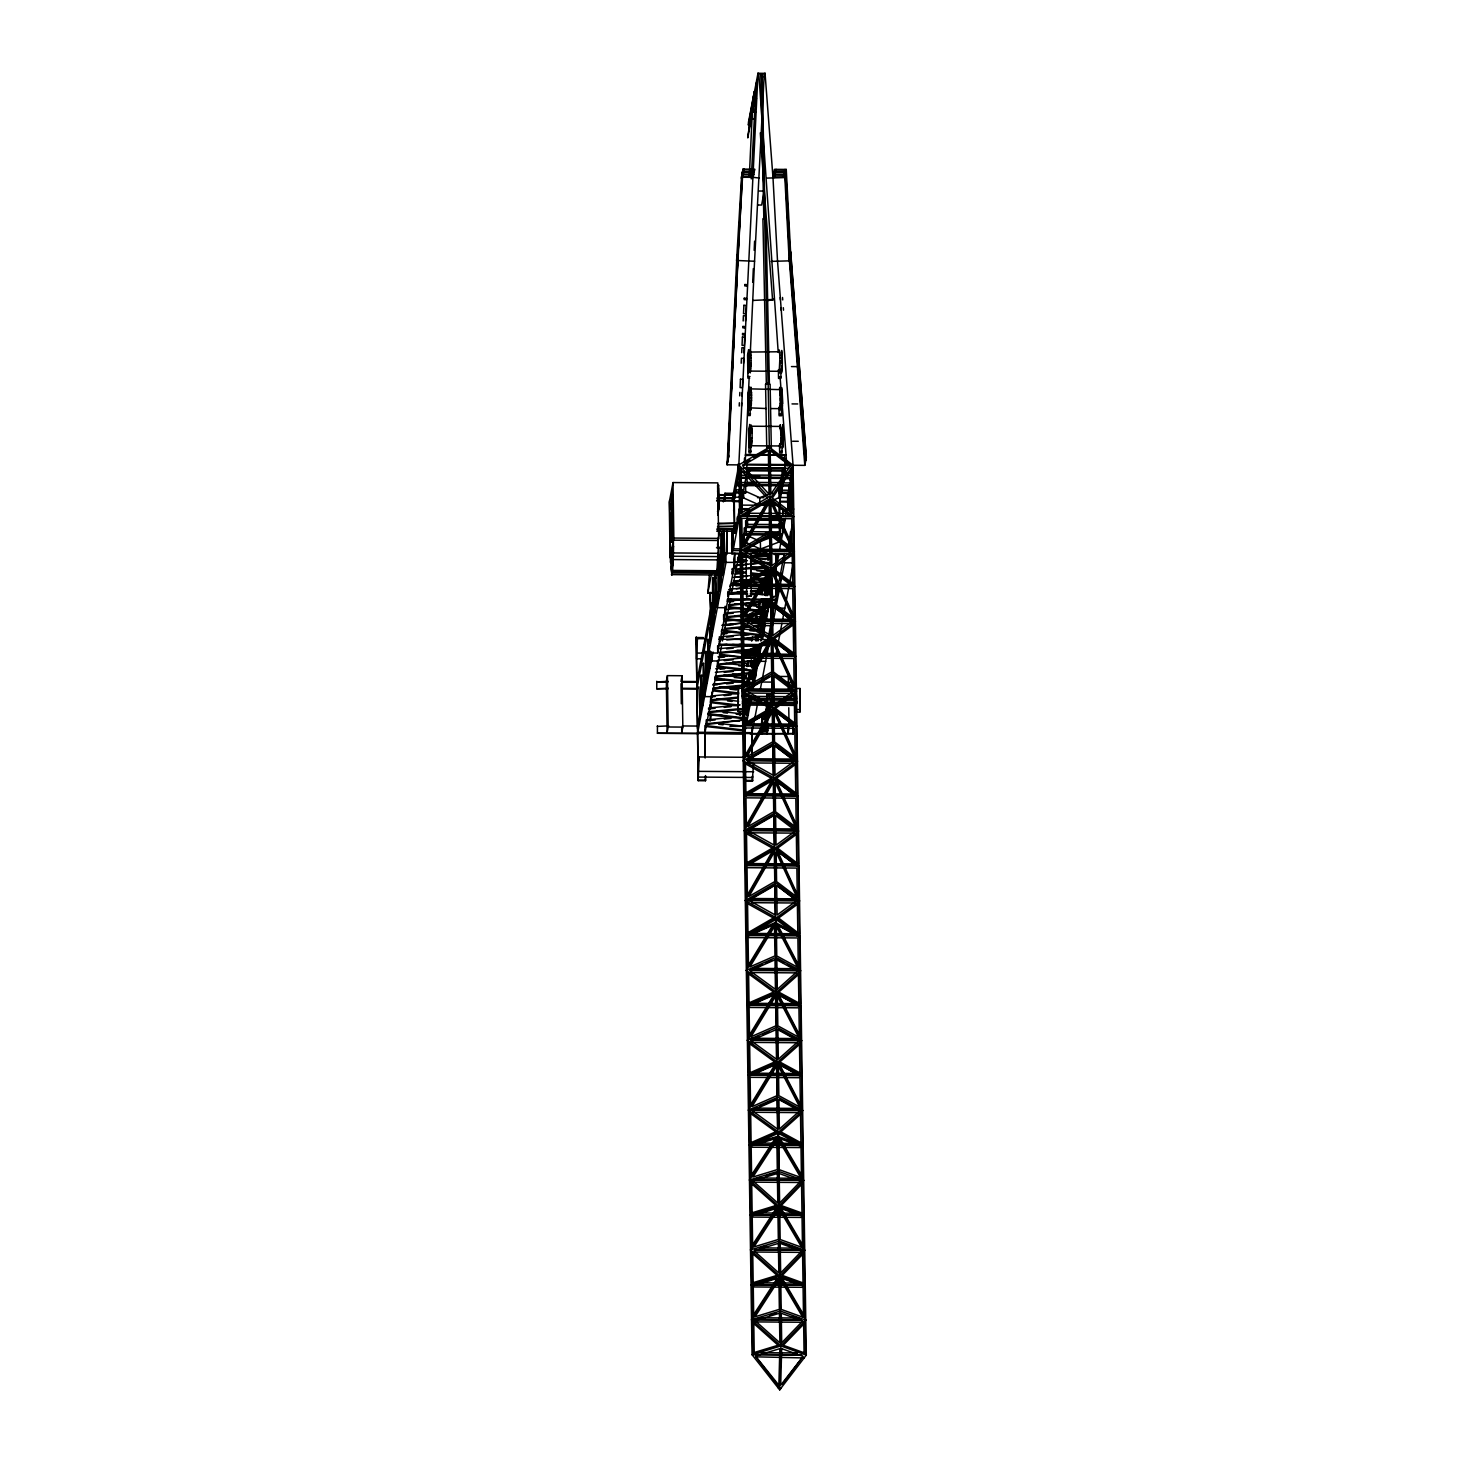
<?xml version="1.0" encoding="UTF-8"?>
<svg xmlns="http://www.w3.org/2000/svg" width="1463" height="1463" viewBox="0 0 1463 1463"><rect width="100%" height="100%" fill="white"/><g stroke="black" fill="none" stroke-linecap="round" stroke-linejoin="round"><path stroke-width="1.5" d="M712.444 627.956L712.682 578.671L712.609 629.236M714.895 612.906L714.95 573.331M718.26 597.434L718.296 568.851M718.296 564.444L718.315 555.647M718.424 598.733L718.479 554.751M721.094 582.64L721.314 533.355L721.259 581.725M723.362 575.105L723.582 530.209M726.91 554.312L726.928 530.136M727.074 553.416L727.111 531.435M731.811 547.765L731.829 541.164M731.975 553.453L732.012 529.259M768.88 709.482L768.971 707.635M768.916 708.769L768.569 706.958M769.556 710.195L769.812 707.653M769.739 708.915L769.684 709.518M672.486 508.155L672.998 520.225L671.828 507.917L671.151 518.268M673.218 525.619L673.236 536.354L672.066 524.047L671.426 532.971M673.108 565.559L673.565 546.284M715.974 573.715L716.614 575.471L718.351 546.613M671.206 533.611L671.352 542.206L672.779 538.987L671.883 533.135L671.426 538.987L672.779 538.987M672.011 533.611L672.157 542.206M672.175 535.842L672.194 528.381M700.576 712.591L700.978 676.345L700.74 713.889M702.825 705.075L703.246 664.421L703.081 665.318M705.276 692.237L705.532 652.48L705.349 653.376M707.562 676.034L707.781 640.684L707.598 641.599M709.646 667.201L709.738 651.748M709.793 642.915L710.049 628.761L709.976 642.001M709.811 668.5L709.921 650.834M732.341 548.278L732.378 541.657M732.506 547.381L732.524 542.956M746.386 714.73L746.423 708.11M746.459 703.703L746.66 698.381M748.654 702.807L748.855 697.485M748.965 679.82L749.019 673.181M751.013 677.607L751.049 673.199M751.086 666.579L751.122 659.941M751.177 678.923L751.214 672.303M751.269 665.665L751.287 661.258M753.189 679.07L753.207 674.662M753.262 668.042L753.299 661.404M753.335 654.784L753.372 650.358M753.354 680.386L753.408 671.554M753.427 667.128L753.463 660.508M753.518 653.888L753.536 649.462M755.402 675.979L755.438 671.554M755.457 667.146L755.511 660.508M755.548 653.888L755.566 649.481M755.621 640.648L755.658 636.222M755.566 677.278L755.603 672.87M755.621 668.445L755.676 659.612M755.713 655.205L755.749 648.566M757.743 655.205L757.779 648.584M757.999 641.05L758.017 636.643M758.072 630.004L758.09 625.597M759.937 652.242L759.955 647.835M760.23 631.467L760.266 624.847M760.303 620.422L760.339 613.802M762.26 631.486L762.314 624.847M762.333 620.44L762.369 613.82M762.424 607.182L762.442 602.774M762.442 630.571L762.461 626.164M762.516 619.544L762.552 612.906M762.57 608.498L762.625 601.86M764.546 619.544L764.582 612.924M764.619 606.285L764.655 601.878M764.692 595.258L764.728 590.833M764.71 618.648L764.765 612.009M764.802 605.389L764.82 600.982M764.875 594.344L764.893 589.936M766.813 605.554L766.831 601.128M766.868 594.508L766.923 587.87M766.941 583.463L766.978 579.037M766.905 615.685L766.941 611.278M766.978 604.64L767.014 600.232M767.033 595.807L767.069 589.187M767.106 584.761L767.142 578.141M769.245 594.911L769.282 588.291M769.136 584.779L769.355 577.245M768.825 696.882L768.788 694.468M769.648 696.9L769.611 694.468M771.294 592.716L771.312 588.291M771.513 585.182L771.55 578.562M776.03 561.463L776.067 554.843M672.194 520.225L671.901 510.88L671.224 515.47M672.431 536.336L672.139 527.009L671.535 530.319M672.998 520.225L672.943 512.58M673.236 536.354L673.035 527.338M747.831 359.112L748.507 372.864L749.074 365.567M748.361 399.472L749.129 387.073L749.714 395.431M749.257 363.482L749.294 360.465M748.91 436.815L748.946 433.798M749.806 400.825L749.842 397.808M751.049 360.483L750.94 366.372M751.561 400.844L751.598 397.808M752.128 438.168L752.073 429.482M779.925 360.684L779.688 369.115M780.456 401.045L780.474 398.027M781.004 438.388L781.041 435.371M782.303 363.72L782.248 355.034M783.418 432.408L783.327 441.277M783.4 438.406L783.437 435.389M796.219 694.322C796.421 690.646 796.183 697.796 796.384 694.139M671.005 515.671L671.133 526.058L671.956 521.23M671.81 515.671L671.919 526.058M739.364 402.746L739.217 406.056M741.668 402.892L741.522 406.202M671.389 534.379L671.316 530.008M671.956 518.268L672.194 509.709M768.752 710.158L768.843 708.878M739.839 392.413L739.693 395.851M742.143 392.559L741.997 395.998M747.867 357.923L748.05 353.717M747.922 356.241L748.526 371.072L748.965 367.707M749.166 366.353L749.147 363.153M748.983 432.591L749.147 428.385M749.733 403.697L749.696 400.478M750.903 363.153L750.281 372.882L749.751 370.084L749.897 371.748M749.056 434.127L749.019 430.927L750.044 430.89M750.263 437.821L749.623 445.74L749.202 443.38M751.452 400.496L750.83 410.225L750.318 407.427L750.464 409.091L748.709 409.091L748.489 401.85M752.019 437.839L751.196 447.385M780.364 403.916L779.761 387.293L779.395 389.268M780.931 441.259L780.895 438.04M782.778 403.934L781.974 387.914M672.23 532.971L672.633 527.649M768.788 709.866L768.624 708.824M673.254 558.884L671.846 575.16L670.621 561.518M717.784 564.627L718.04 559.213M766.777 448.739L765.551 384.367L768.13 382.885L769.355 447.257L738.833 464.887L727.111 464.795L736.73 259.829M727.586 462.29L742.052 174.115L753.774 174.207M727.714 461.65L742.527 171.61L754.25 171.701M728.19 459.163L737.681 254.818M728.537 457.297L738.157 252.331L736.602 260.469L754.561 261.255L750.318 352.583M748.928 129.622L749.531 119.216M749.641 125.836L750.098 116.254M749.806 125.013L750.245 115.431M750.373 122.051L750.812 112.468M750.519 121.228L750.976 111.645M751.086 118.265L751.689 107.86M751.817 114.48L752.421 104.074M749.294 177.114L752.878 100.087L758.017 73.15L764.253 73.845L754.561 261.255M752.531 110.694L753.134 100.289M753.262 106.909L753.701 97.326M753.408 106.086L753.866 96.503M737.645 471.031L737.974 464.192M742.29 697.467L738.833 464.887L758.017 73.15M744.32 462.619L744.521 458.047M752.695 282.304L753.335 268.607M754.177 250.356L754.597 241.212M745.161 463.314L749.184 377.052M748.014 357.027L748.581 349.73L749.111 355.802M749.605 406.22L749.623 402.91M749.129 431.713L749.678 424.416L750.208 430.488M751.287 405.068L751.397 402.928M751.945 440.272L751.397 445.758L780.273 445.977L780.584 444.313M780.273 403.13L779.706 410.426L779.194 407.628M782.01 367.945L782.12 365.805M780.803 443.783L780.821 440.473M782.193 428.622L782.668 447.788L783.235 440.491M782.156 431.951L782.723 424.654L783.308 433.011M741.192 363.245L741.43 358.252L743.734 358.398L743.497 363.391M741.686 352.693L741.924 347.7L744.228 347.847L743.99 352.839M743.167 320.982L743.405 315.715L745.709 315.862L745.472 321.11M751.269 178.888L756.133 83.025M672.029 515.47L672.285 512.233M733.658 510.861L734.152 501.59L742.162 501.644L742.235 497.219M741.704 510.276L742.162 501.644M779.377 532.532L779.468 519.182M779.706 514.866L781.023 477.304L751.086 477.084M761.528 722.978L762.296 716.742L767.508 716.779M736.602 260.469L741.576 176.621L753.299 176.712M738.047 252.971L743.003 169.123L754.725 169.196L753.171 177.352L741.448 177.261L743.003 169.123M750.72 367.725L750.281 371.09L779.157 371.291L779.468 369.627M749.531 405.05L749.074 410.207L748.709 409.091M780.163 405.269L779.706 408.634L770.818 408.561M779.797 428.604L780.328 424.636L780.913 435.499M782.559 405.288L781.955 408.506M780.712 442.612L780.254 447.769L779.742 444.971M783.126 442.631L782.668 445.996L782.138 441.716M717.455 569.016L716.23 572.819M748.251 353.186L748.581 351.522L748.873 352.492M749.952 351.705L750.336 349.748L750.921 358.106M750.519 389.048L750.885 387.073L751.415 393.163M749.385 406.751L749.074 408.415L748.544 404.135M749.367 427.873L749.678 426.208L750.117 428.568M778.846 351.925L779.212 349.95L779.651 354.119M781.242 351.943C782.906 342.36 782.266 383.306 781.041 370.322M781.882 369.645L781.553 371.309L781.132 368.95M779.998 428.092L780.328 426.428L751.433 426.227L751.872 428.586M782.412 428.11L782.723 426.446L783.254 430.725M766.886 705.495L764.619 718.936L766.886 706.318M765.442 718.955L767.709 706.318M765.533 724.66L768.55 707.818M764.783 729.69L768.569 708.641M765.606 729.69L769.008 710.762M761.674 733.237L766.905 733.274L767.124 734.28L767.709 729.708L762.497 729.671L761.912 734.225L762.918 730.403M673.017 482.552L669.249 502.303L670.072 557.805L673.84 538.055L673.017 482.552L717.803 482.881L718.626 538.384L717.473 544.455M671.974 490.324L671.992 502.705L672.943 501.9L671.974 490.324L670.84 509.453L671.736 504.845M670.84 499.102L672.12 496.67M671.627 509.471L671.864 493.763M671.462 497.292L672.12 493.817M670.84 509.453L671.791 508.667M671.992 502.705L672.943 501.9M671.133 526.058L671.151 521.23M672.194 537.323L672.23 538.987L672.687 533.135M671.352 542.206L671.883 533.135M741.375 178.614L742.93 170.458M742.82 176.639L744.265 169.123M670.566 557.385L673.327 542.919M764.289 77.155L765.039 73.205L758.822 73.808L778.206 352.272M751.616 177.334L753.171 169.196M736.675 259.244L738.23 251.106M668.097 681.356L656.649 681.904L667.969 681.996M668.079 688.835L656.759 688.762L668.207 688.195M657.308 726.416L668.756 725.867M667.421 675.632L666.342 681.337L667.11 732.689L668.189 726.983L667.421 675.632L682.069 675.741L682.837 727.093L681.74 732.798L681.685 728.336M698.18 733.566L657.417 733.274L793.403 733.621L793.293 726.764M742.436 708.385L752.055 1354.72L779.688 1389.85L806.296 1355.104L793.074 465.289L777.511 260.761L772.976 177.498L774.53 169.342L786.253 169.434L790.66 253.355L806.223 457.864M774.53 177.498L776.085 169.361M680.972 681.447L682.069 675.741M717.803 489.428L718.589 485.241L717.601 485.241L717.949 508.703L718.936 508.722L718.589 485.241M717.986 487.874L717.656 491.842M717.51 511.593L718.772 507.606L718.479 487.874M717.62 513.604L718.772 507.606M727.184 463.35L728.739 455.212M727.111 464.795L728.665 456.657M717.748 515.013L718.936 508.722M783.565 176.932L785.009 169.415M703.337 637.575L696.114 637.521L697.467 728.428M786.253 169.434L784.698 177.572L766.758 178.102M784.771 178.925L786.326 170.787M696.351 644.36L697.43 638.654L706.483 638.728M709.354 575.233L707.836 593.082L713.194 593.118M723.344 501.882L724.99 493.25L733.987 493.305M707.836 593.082L711.548 573.661M717.73 541.292L719.778 530.502M717.473 546.632L718.114 543.23M697.43 638.654L696.553 658.771L701.088 658.807M713.359 592.222L709.921 593.1L711.347 635.052M716.212 577.282L712.774 578.159L716.047 578.178M718.571 547.784L722.009 546.906M696.9 681.557L711.896 602.902M732.286 499.194L738.833 464.887L770.123 498.609L793.842 516.64L739.583 516.238L733.036 550.545L742.088 550.618M711.585 611.991L697.12 687.756L698.967 686.879L700.082 718.918M741.759 546.924L747.593 516.293L747.483 508.722L739.473 508.667L734.755 533.373L734.225 497.164L738.943 472.458L744.941 472.512M735.633 491.129L735.45 492.976L745.6 493.049L745.819 491.952L735.651 491.879L735.615 489.849L743.625 489.904M777.292 485.698L736.84 485.643L737.041 483.796M748.727 478.163L738.23 478.328L738.431 476.481M734.152 501.772L734.353 496.451M717.053 498.444L734.901 497.859L717.181 497.731M717.62 495.427L735.468 494.841L717.839 494.659M701.07 675.833L705.184 674.973M703.356 663.909L703.52 662.995L704.709 691.926M709.72 651.236L703.922 652.096L703.831 645.256M707.873 640.172L708.037 639.276L709.244 668.189M741.576 553.252L725.886 553.142L708.604 643.757L708.732 652.973L717.73 653.047L735.011 562.414L734.865 553.197L733.64 559.671M708.732 652.973L726.014 562.359L725.886 553.142M717.126 528.746L734.847 528.875L734.389 531.27L716.669 531.142M717.601 526.241L735.322 526.369L717.473 526.954M697.686 725.429L711.292 654.107L711.384 660.947L718.626 661.002M735.926 525.089L736.127 524.01L736.163 526.04M741.101 503.144L746.935 472.531L746.825 464.941M697.668 732.908L713.084 652.041M786.545 477.578L790.55 477.615L790.331 478.712L782.321 478.657L782.431 469.97L748.489 469.733L748.288 470.83L783.016 471.068M757.797 504.333L743.46 497.877L743.497 491.55M789.16 259.628L790.715 251.471M771.275 261.383L789.215 260.853L790.77 252.715L806.351 457.224L804.796 465.362L742.82 464.923M748.398 478.401L748.599 477.304L738.449 477.231L738.413 475.201M747.337 485.478L747.538 484.399L779.633 484.619L779.541 493.287L787.551 493.36L787.752 492.263L779.742 492.208M750.135 470.83L750.336 469.751M732.213 569.473L732.378 568.558L732.451 573.587M733.841 560.896L734.024 560L733.914 565.925M719.631 640.849L718.973 644.25L768.422 644.598L768.386 641.251M721.369 631.742L721.734 629.822M727.148 601.366L727.623 598.934L777.072 599.3L776.999 594.271L776.908 600.196L727.44 599.83M730 586.425L730.366 584.505M734.097 565.029L732.286 574.484L732.231 571.137M698.107 762.68L699.186 756.956L744.411 757.285M735.633 717.035L706.3 719.942L705.806 726.489L744.777 731.079L744.96 730.183L705.989 725.593M737.919 693.389L710.853 696.059L710.36 702.624L738.504 705.934M746.99 657.509L717.656 660.398L717.163 666.963L756.133 671.554L756.316 670.657L717.345 666.067M756.042 610.053L726.709 612.96L726.398 618.611L741.54 620.403M747.044 587.523L731.262 589.077L731.153 593.722L746.935 592.168M760.595 562.908L735.779 565.358L735.304 571.923L746.13 573.185M705.02 732.323L721.606 645.402M722.448 640.94L730.531 598.605M731.372 594.143L739.034 554.02M699.186 756.956L698.326 777.072L752.567 777.475L753.536 763.521M705.532 775.573L705.477 780.748L698.235 780.693L696.242 636.88M744.155 535.33L744.118 541.657L760.504 549.027L781.114 541.273L781.041 535.604M745.417 534.781L745.636 533.684M746.825 527.448L747.026 526.369M748.215 520.133L748.416 519.036M751.379 595.898L746.587 596.648L751.379 595.898L750.738 553.325L770.836 554.258M759.516 554.166L759.974 551.789M780.821 478.401L781.023 477.304M782.431 469.97L782.321 478.657M778.883 490.562L780.364 489.922M780.2 483.686L780.401 482.589L747.52 482.351L747.3 483.448L751.689 483.467M781.589 476.353L781.809 475.274M782.943 476.371L784.68 467.282M738.212 711.658L738.376 688.049L738.212 711.658L742.18 711.676L742.655 709.189L742.344 688.085L733.091 688.031M747.008 665.665L747.867 661.203M751.689 641.141L752.549 636.679M755.95 618.849L756.792 614.387M758.492 605.481L759.352 601.019M760.614 594.344L761.473 589.882M764.875 572.051L765.716 567.589M767.417 558.665L768.276 554.221M772.61 500.511L779.121 497.493L788.484 497.566M745.252 676.564L745.417 675.668L732.433 674.132M747.154 666.561L747.703 663.727L732.542 661.934M756.243 618.959L756.773 616.124L750.281 615.374M758.858 605.243L759.023 604.347L750.373 603.323M760.943 594.325L761.309 592.405L750.482 591.125M765.295 571.503L765.826 568.686L750.684 566.894M767.563 559.561L768.112 556.745L755.109 555.209M742.454 695.346L742.271 696.315L796.512 696.699M745.837 679.198L746.697 674.736M748.398 665.811L749.239 661.367M759.443 607.876L760.723 601.183M762.004 594.49L762.845 590.046M766.246 572.216L767.106 567.754M768.807 558.829L769.648 554.386M779.34 503.418L784.003 478.968M778.279 532.971L778.499 531.892M779.688 525.656L779.889 524.559M778.316 535.019L778.517 533.922M779.706 527.704L779.925 526.607M780.017 525.418L780.218 524.321L780.126 532.989L765.442 532.879M781.114 520.371L781.315 519.274M775.939 578.927L775.719 553.508L776.359 596.081L771.476 596.831L776.213 596.867L777.749 588.089M789.289 509.471L789.142 484.93L781.132 484.875M781.681 520.791L781.516 525.674L771.129 525.601M787.569 495.097L787.771 494M788.959 487.764L789.179 486.685M790.367 480.449L790.569 479.352M792.251 469.623L793.074 465.289L769.355 447.257L776.506 992.353L801.633 1040.687L777.53 1062.229L748.416 1110.161L778.572 1132.106L803.187 1145.492L748.928 1145.09L778.572 1132.106L802.675 1110.563L777.53 1062.229L747.374 1040.284L776.506 992.353L800.59 970.81L775.463 922.476L745.819 935.479L800.078 935.881L776.341 917.85L745.307 900.55L775.299 847.973L798.505 831.057L774.274 778.097L743.222 760.797L773.232 708.238L796.439 691.322L772.19 638.362L741.138 621.044L771.147 568.485L794.354 551.569L770.123 498.609L793.074 465.289L786.856 465.892L781.9 400.807M745.124 723.545L745.984 719.083M746.825 714.621L748.105 707.946M748.946 703.484L749.806 699.021M751.507 690.115L754.908 672.285M755.749 667.823L757.029 661.13M758.309 654.455L759.59 647.762M760.851 641.068L761.711 636.624M762.552 632.162L764.253 623.238M766.393 612.101L765.131 620.367M767.654 605.408L768.514 600.946M769.794 594.271L770.635 589.808M774.457 569.747L775.317 565.285M776.158 560.841L777.438 554.148M723.673 675.284L753.975 678.85L747.319 678.997M755.804 669.231L755.987 668.335L755.859 672.962L715.261 676.985M776.487 560.841L776.67 559.927L776.725 563.676M792.397 476.975L793.184 472.86L785.192 472.805L785.064 465.216M792.507 480.467L792.727 479.37M716.87 710.945L747.172 714.511L747.063 719.156L708.092 714.566L708.622 711.731L740.205 708.622M753.975 678.85L753.866 683.495L714.895 678.905L715.425 676.071L756.042 672.066M717.547 665.043L758.309 660.124L717.711 664.147M762.662 639.002L765.368 623.201L758.858 622.433M767.581 607.529L767.472 612.174L728.501 607.584L729.031 604.749L769.648 600.744L728.867 605.645M769.922 599.336L761.089 599.208M779.614 549.174L785.448 518.634M744.795 732.616L745.655 728.153M746.496 723.71L751.177 699.186M752.878 690.262L761.802 643.464M766.484 618.94L770.306 598.879M774.567 576.605L778.81 554.312M767.856 639.861L775.683 598.879L775.829 608.096L784.808 608.151M778.572 583.774L784.333 553.563L784.461 562.78L773.762 618.867M768.185 640.483L768.349 639.587L718.9 639.221M769.648 632.784L769.831 631.888L769.703 636.131M775.646 601.366L775.555 607.291L775.719 606.395M775.719 601L775.884 600.104L775.957 605.133M784.296 556.05L784.186 561.993L784.369 561.079M780.913 579.147L781.023 573.222L780.639 580.555L780.602 577.208M758.419 699.241L751.909 733.31L752.092 753.829M760.12 690.317L772.939 623.183M787.295 550.948L792.178 525.327M804.687 463.917L806.241 455.779M771.44 703.703L771.531 694.395L767.033 694.376L766.996 707.745L769.373 707.086M781.937 623.256L776.176 653.467L767.179 653.394L767.033 644.177M782.76 618.94L788.923 586.572M789.746 582.256L793.458 562.834L793.348 555.465M745.252 781.041L752.494 781.096L752.549 775.902M766.996 707.745L767.215 706.611M773.287 678.302L772.665 688.817M773.324 733.475L774.421 727.751M792.507 682.892L788.1 682.215M789.051 727.861L787.972 733.566L787.862 726.873M796.219 698.235L796.695 695.73M796.311 703.886L796.732 697.741M796.786 701.399L796.604 702.35L764.948 702.13M796.805 702.917L796.622 703.886L742.363 703.484M796.201 696.406L796.585 688.47L800.023 688.488L799.859 712.097L796.439 712.079M750.245 733.932L793.403 733.621M799.859 712.097L800.023 688.488M739.583 516.238L770.123 498.609L740.113 551.185L771.147 568.485L795.397 621.446L772.19 638.362L742.18 690.92L773.232 708.238L797.481 761.199L774.274 778.097L744.265 830.673L775.299 847.973L799.548 900.934L776.341 917.85L776.158 969.713M800.078 935.881L775.463 922.476L778.389 1181.775M762.296 716.742L762.186 719.65L767.545 718.973L767.691 728.885L767.526 730.586L762.314 730.549L767.526 730.586M762.314 730.549L762.333 718.936M765.588 728.867L765.405 729.744M767.545 718.973L762.314 718.114M750.172 352.053L779.212 351.76L779.523 352.711M766.393 408.543L750.994 407.903M751.251 425.038L752.019 432.774M779.596 389.615L750.885 388.884M782.01 389.633L781.919 410.28M768.276 571.686L741.924 617.861L741.467 587.175L768.953 571.1M771.385 781.315L745.033 827.473L744.576 796.786L772.062 780.712M772.427 851.192L746.075 897.349L745.618 866.663L773.104 850.588M801.102 1005.739L776.506 992.353L746.331 970.408L775.463 922.476M806.296 1355.104L780.895 1345.942L751.525 1319.772L779.852 1276.065L804.741 1250.298L778.81 1206.207L749.458 1180.038L777.767 1136.33L803.187 1145.492M801.779 1355.085L752.055 1354.72L780.895 1345.942L805.784 1320.175L779.852 1276.065L750.501 1249.914L778.81 1206.207L803.699 1180.422L777.767 1136.33L748.928 1145.09M782.358 1384.163L802.492 1357.17M760.888 74.851L762.132 74.851L765.094 218.554L763.832 218.536L760.888 74.851L762.132 74.851M764.619 217.731L762.9 218.719L766.338 384.22L768.057 383.233L764.619 217.731L765.954 218.737L769.392 384.239L768.057 383.233M763.832 218.536L765.094 218.554M744.173 463.131L749.916 459.821M753.756 457.608L767.142 449.873M740.113 551.185L770.635 533.556L794.354 551.569M768.441 536.153L743.551 550.527L791.172 550.874M771.385 604.932L744.576 620.403L792.215 620.751L773.122 606.249M741.668 655.991L772.19 638.362L795.909 656.375L743.917 656.009M768.075 642.074L745.106 655.333L792.745 655.68L773.634 641.178M742.18 690.92L772.72 673.291L796.439 691.322L744.448 690.938M747.538 689.164L768.587 677.003M742.71 725.867L773.232 708.238L796.951 726.251M769.117 711.951L746.148 725.209L793.769 725.557L776.414 712.371M743.222 760.797L773.744 743.167L797.481 761.199M771.55 745.783L746.66 760.157L794.299 760.504L775.207 745.984M772.592 815.641L747.703 830.015L795.342 830.362M745.307 900.55L775.829 882.921L799.548 900.934M775.536 884.42L748.745 899.891L796.366 900.239L777.274 885.737M745.819 935.479L776.341 917.85M749.257 934.839L776.067 919.349L796.896 935.186L749.221 935.003L773.25 924.47M746.331 970.408L775.975 957.424L800.59 970.81M761.748 964.684L749.751 969.951L797.372 970.28L787.551 964.94M765.752 962.928L771.769 960.295M776.506 992.353L746.861 1005.355L798.853 1005.721M774.293 994.346L750.263 1004.88L797.902 1005.227L780.218 995.608M747.374 1040.284L777.018 1027.3L801.633 1040.687M752.787 1038.931L758.785 1036.298M762.79 1034.542L768.807 1031.909M753.299 1073.879L775.317 1064.223M755.822 1107.93L751.817 1109.686L799.456 1110.033M759.827 1106.174L775.847 1099.152M745.399 491.221L759.736 497.676L772.501 492.921M766.228 502.87L759.846 505.247L776.835 505.375M746.039 535.001L760.376 541.456L779.541 534.324L779.651 541.913M749.458 1180.038L778.298 1171.26L803.699 1180.422L751.708 1180.056M754.945 1179.087L761.272 1177.148M765.478 1175.868L776.03 1172.668M776.56 1207.597L753.354 1214.656L798.707 1214.985M750.501 1249.914L779.322 1241.136L804.741 1250.298M760.193 1247.665L766.521 1245.745M751.013 1284.843L779.852 1276.065L805.272 1285.245L753.28 1284.861M775.481 1278.113L754.378 1284.532L802.017 1284.88L783.766 1278.296M761.235 1317.541L754.908 1319.461L800.279 1319.791M769.666 1314.981L776.012 1313.043M738.12 557.147L747.136 556.269M751.653 555.812L769.703 554.038M746.971 557.165L737.937 558.061L737.571 559.982L746.24 561.006M753.738 556.489L769.52 554.934M774.037 554.495L778.554 554.038M736.163 561.792L747.428 560.676M738.248 562.469L745.014 561.792M736.218 565.523L747.483 564.407M752 563.968L758.767 563.292M735.834 569.089L765.167 566.199M735.67 569.985L767.252 566.876M736.145 573.496L740.644 573.057M733.512 577.3L756.06 575.069M760.577 574.612L765.094 574.173M736.2 577.227L747.465 576.129M751.982 575.672L756.499 575.233M733.566 581.03L747.099 579.695M751.616 579.238L769.666 577.464M769.483 578.36L733.384 581.927L733.018 583.847L741.686 584.871M731.628 585.511L740.662 584.615M735.962 585.968L740.479 585.529M736.2 588.803L740.717 588.364M731.317 592.808L747.099 591.253M751.616 590.814L771.915 588.803M751.452 591.71L771.751 589.717M728.976 601.019L749.294 599.007M729.415 601.183L733.914 600.744M728.812 601.915L733.329 601.476M727.074 609.376L740.607 608.041M728.793 613.637L733.31 613.18M742.326 612.302L746.843 611.845M726.764 616.691L767.362 612.686L753.664 614.917M726.581 617.587L749.147 615.356M724.825 621.172L740.625 619.617M724.459 624.738L742.509 622.964M724.88 624.902L742.93 623.128M726.544 625.414L733.31 624.756M749.33 626.036L724.514 628.487L723.966 631.303L762.936 635.893L763.119 634.997L724.148 630.407M753.847 625.579L765.112 624.463L753.664 626.475M724.35 629.383L749.147 626.932M722.557 633.113L736.09 631.778M722.375 634.009L726.892 633.57M749.257 634.009L722.173 636.679L722.228 640.41M726.526 637.136L733.292 636.46M742.308 635.582L749.074 634.905M726.745 639.971L762.845 636.405L740.113 639.532M720.271 645.037L727.038 644.378M719.906 648.621L746.971 645.933M726.508 648.841L733.274 648.182M719.796 653.248L749.111 650.358M753.628 649.901L760.559 648.347L719.961 652.352L719.412 655.168L758.566 658.862L747.739 657.582M718.022 656.832L727.056 655.936M720.107 657.509L724.624 657.07M724.258 660.636L733.274 659.74M715.754 668.774L724.77 667.878M720.089 669.231L724.606 668.774M715.37 672.34L746.953 669.213M724.222 672.358L733.256 671.462M715.736 680.478L724.752 679.6M713.103 684.282L742.436 681.374M713.523 684.446L731.573 682.654M712.92 685.178L717.437 684.739M726.471 683.843L733.237 683.166M751.507 684.227L713.158 688.012L712.609 690.829L738.596 693.901M712.993 688.908L749.074 685.342M710.671 696.973L715.188 696.516M724.222 695.638L730.988 694.962M710.908 699.808L737.974 697.12M744.74 696.461L749.257 696.022M710.744 700.704L737.809 698.034M708.567 708.001L740.15 704.892M708.403 708.897L715.169 708.238M724.185 707.342L730.97 706.684M744.722 708.165L749.239 707.726L744.557 709.08M708.458 712.646L740.04 709.518M708.385 720.619L715.151 719.942M724.167 719.065L730.933 718.388M706.355 723.673L746.953 719.668L706.19 724.569M737.407 562.03L743.954 561.518M735.121 573.971L741.686 573.459M732.195 583.883L738.76 583.371M752.732 300.445L774.183 299.421L767.581 300.628M753.207 98.679L756.517 98.698L753.098 99.246M742.893 169.763L754.597 169.836M774.402 169.982L786.125 170.074M774.055 171.848L785.777 171.939L790.166 255.842L805.747 460.37M742.418 172.268L754.122 172.341M773.927 172.488L785.649 172.579M773.58 174.353L785.284 174.426L789.691 258.348L805.272 462.857M741.924 174.755L753.646 174.847M773.452 174.993L785.174 175.085M773.104 176.858L784.808 176.932L789.215 260.853M758.767 191.013L764.289 191.068L772.574 299.824M757.944 205.021L761.62 205.039L764.289 191.068L760.303 132.895M791.465 366.573L797.17 366.628M748.215 376.521L749.989 376.54M778.865 376.741L781.26 376.759M749.659 378.204L747.904 378.186L747.556 354.595M765.551 384.367L767.874 384.22M748.434 390.274L750.19 390.274M792.013 403.916L797.719 403.953M748.782 413.864L750.537 413.883M779.413 414.084L781.809 414.102M750.428 429.281L748.672 429.262L749.019 452.853L750.775 452.872L750.684 446.434M792.58 441.259L798.268 441.296M749.093 441.479L749.257 446.416L750.281 446.434M749.33 451.207L751.086 451.207M779.962 451.427L782.376 451.445M744.521 464.246L789.892 464.576L770.8 450.074M746.313 467.685L784.552 467.959L784.662 475.53M743.35 467.995L788.648 468.325M782.998 469.038L784.333 469.038L784.424 474.725M748.91 475.036L783.144 475.274L783.217 479.059M740.424 475.219L746.423 475.256M786.655 475.548L792.672 475.585M748.709 476.115L759.663 476.207M753.006 478.182L781.626 478.401M745.033 482.571L737.023 482.516L737.041 484.564L747.209 484.637L747.008 485.716L747.099 477.048M783.272 482.863L791.264 482.918M780.931 485.972L788.941 486.027M789.874 490.233L781.864 490.178L781.791 484.491M734.225 497.164L743.588 497.237M757.468 497.658L763.979 497.694M716.705 500.236L734.426 500.364M716.577 500.949L742.29 501.004M780.529 501.279L788.539 501.352M780.401 501.919L788.411 501.992M740.735 505.119L757.724 505.229M785.722 508.996L793.732 509.051M740.955 509.38L749.093 509.435M785.009 509.691L791.026 509.727L790.55 477.615M746.276 513.22L789.325 513.531M743.021 515.598L790.66 515.945L771.568 501.443M770.599 517.171L781.279 517.244M747.081 519.036L785.32 519.31M746.861 520.115L785.101 520.407M718.187 523.224L738.998 523.187M718.04 523.919L735.889 523.352L735.816 527.832M747.794 524.339L781.736 524.577M745.472 527.448L783.711 527.722M716.998 529.46L734.719 529.569M746.404 531.654L780.328 531.91M744.064 534.763L765.149 534.928M773.927 534.983L782.303 535.056M673.84 538.055L718.626 538.384M744.228 541.017L742.875 540.999L742.802 535.312M716.486 547.765L721.826 547.802M741.375 548.881L733.365 548.826L733.091 529.569M744.557 549.119L792.123 549.466M744.63 551.204L792.105 551.551M744.612 553.307L789.91 553.636M673.547 552.959L718.333 553.288M733.603 553.983L745.947 554.075M775.573 554.294L784.424 554.349M673.474 556.269L718.242 556.598M673.382 559.579L718.168 559.89M726.014 562.359L735.011 562.414M784.461 562.78L793.458 562.834M672.742 570.424L717.528 570.753M672.578 571.686L717.345 572.015M672.395 572.966L717.181 573.277M671.389 574.63L716.175 574.959M764.546 581.122L768.166 581.14M745.069 584.048L790.367 584.377M744.064 585.474L791.702 585.822M728.611 589.662L732.231 589.68M775.628 589.991L779.249 590.028M727.55 593.905L747.776 594.051M752.275 594.088L772.501 594.234M726.361 607.73L717.382 607.657L717.236 598.44M712.408 616.453L710.725 616.435L710.634 609.596M757.743 616.783L761.363 616.819M747.849 619.014L790.898 619.324M793.129 621.428L741.138 621.044L771.678 603.414L795.397 621.446M747.922 623.183L793.22 623.531L793.678 654.272M721.808 625.323L725.429 625.341L725.319 618.502M765.204 625.634L772.446 625.689M718.808 645.146L757.011 645.421M761.51 645.457L768.258 645.512M750.94 652.443L754.561 652.48M697.65 653.065L702.167 653.083M746.112 653.924L791.41 654.254M765.643 661.349L758.401 661.294L758.346 656.722M777.841 676.436L788.301 676.509L788.502 689.896M681.685 681.447L697.54 681.557M760.925 682.032L772.263 682.105M681.557 682.087L697.412 682.197M730.842 688.122L739.711 688.177M681.776 688.287L697.632 688.415M746.624 688.872L791.922 689.201M681.667 688.945L697.504 689.055M745.618 690.28L793.257 690.627M748.965 693.06L791.995 693.371M753.408 696.973L758.84 697.01M742.29 698.308L753.591 698.4M758.127 698.418L796.549 698.711M744.283 699.863L796.256 700.228M742.344 701.966L760.431 702.094M744.338 705.038L764.692 705.184M769.209 705.221L775.993 705.257M780.511 705.294L794.08 705.404M738.687 709.153L742.655 709.189M796.914 709.592L800.334 709.61M722.375 715.352L711.292 715.261L710.195 720.966L710.085 714.145M732.378 721.131L739.016 721.186M747.154 723.801L794.72 724.148L794.263 693.389M731.445 725.666L794.702 726.233M682.343 725.959L698.198 726.069M729.891 726.306L741.211 726.38M668.189 726.983L682.837 727.093M762.479 728.848L767.691 728.885M762.516 731.043L767.728 731.079M697.778 732.268L752.037 732.67M704.965 733.603L743.46 733.896M748.928 757.322L753.445 757.359M747.666 758.73L792.964 759.059M747.739 760.833L795.214 761.181M747.721 762.918L793.037 763.247M699.405 771.367L753.664 771.751M698.363 780.053L705.587 780.108M745.38 780.401L752.622 780.456M747.172 795.086L794.811 795.433L777.456 782.248M748.709 828.607L796.274 828.954M796.256 831.039L744.265 830.673L774.787 813.044L798.505 831.057M748.763 832.794L794.062 833.124M748.215 864.962L795.854 865.31L778.499 852.124M752.019 898.501L795.049 898.812M747.556 900.568L797.298 900.915M752.073 902.689L795.104 903M750.263 933.412L797.829 933.76L797.372 903.018M753.043 968.378L796.091 968.689M750.866 970.444L798.323 970.792M750.848 972.548L796.146 972.877M751.305 1003.289L796.604 1003.618M751.817 1038.236L797.116 1038.565M750.775 1039.809L798.414 1040.156L778.773 1029.477M751.891 1040.321L799.365 1040.668M797.189 1042.735L749.623 1042.388L750.08 1073.147M752.348 1073.165L797.646 1073.495M751.305 1074.756L798.926 1075.104L779.285 1064.406M757.395 1108.131L798.158 1108.424M800.407 1110.545L748.416 1110.161L778.06 1097.159L802.675 1110.563M752.915 1112.282L798.231 1112.611M757.907 1143.078L798.688 1143.371M760.687 1178.026L801.468 1178.318M755.091 1179.745L800.462 1180.074M759.462 1247.884L795.707 1248.14M756.133 1249.603L799.237 1249.914M755.018 1249.932L802.492 1250.28M754.999 1252.035L802.565 1252.383L803.022 1283.124L753.189 1282.758L752.732 1252.017M760.504 1317.761L799.017 1318.035M801.267 1320.138L751.525 1319.772L780.364 1311.013L805.784 1320.175M756.042 1321.912L801.34 1322.241M761.016 1352.69L797.262 1352.946M757.688 1354.427L800.791 1354.738M778.042 1387.747L781.37 1387.765L779.688 1389.85L780.895 1345.942L777.767 1136.33M759.352 580.39L763.759 580.829M753.171 177.352L759.407 178.047M752.842 557.129L770.16 559.177M759.169 558.793L765.661 559.561M737.754 559.085L746.404 560.091M750.738 560.603L770.215 562.908M750.574 561.518L759.224 562.524M763.558 563.036L770.05 563.804M750.574 569.07L767.892 571.1M756.901 570.735L761.217 571.247M735.468 571.009L746.295 572.289M750.629 572.801L770.105 575.087M750.464 573.697L769.94 576.001M752.75 579.202L763.576 580.464L759.078 580.866M739.638 579.988L746.13 580.738M750.464 581.25L772.117 583.81M752.457 582.42L756.773 582.914M765.442 583.938L769.776 584.45M733.201 582.951L741.851 583.975M763.339 587.413L771.989 588.437M737.389 591.765L746.039 592.789M750.373 593.301L763.357 594.838M750.208 594.197L754.542 594.71M750.19 604.219L756.682 604.987M735.103 603.707L765.423 607.273M745.764 605.883L750.098 606.395M756.59 607.163L763.083 607.931M728.665 606.67L767.636 611.26M734.993 615.905L741.485 616.654M747.995 617.423L765.314 619.471M752.147 618.831L758.639 619.599M726.215 619.507L743.533 621.556M752.201 622.58L765.186 624.098M743.679 626.786L750.172 627.554M732.744 627.682L756.554 630.498M739.071 629.346L743.405 629.858M749.897 630.626L754.231 631.138M747.886 639.496L752.22 640.008M739.181 644.378L760.833 646.92L732.524 644.506M736.986 650.267L747.812 651.529M730.366 651.821L743.35 653.339M747.684 653.851L754.177 654.619M719.595 654.272L743.405 657.07M725.941 663.342L756.261 666.909L751.744 667.311M738.76 665.775L743.094 666.287M734.316 677.46L740.808 678.229M715.06 677.991L754.03 682.581M719.229 686.97L738.705 689.256M729.872 689.146L736.383 689.914M712.792 689.933L738.76 692.987M742.93 694.413L747.246 694.907M716.98 698.747L738.632 701.307M742.948 701.819L749.458 702.587M727.623 700.923L731.957 701.435M710.543 701.728L738.687 705.038M745.179 705.806L749.513 706.318L744.996 706.702M723.197 712.609L727.513 713.121M736.182 714.145L740.516 714.657M708.257 713.651L747.227 718.242M716.76 723.143L744.905 726.453M718.754 724.295L723.069 724.807M731.738 725.831L736.072 726.325M792.343 1177.148L798.432 1179.343M780.693 1207.688L798.944 1214.272M781.205 1242.617L799.475 1249.201M792.397 1316.151L798.487 1318.346M777.219 924.671L796.86 935.351M775.774 958.539L783.619 962.8M779.816 1099.353L797.481 1108.972M768.13 382.885L770.123 384.403L771.348 448.775M772.61 571.302L794.263 587.559L794.72 618.246L773.433 571.722M750.336 351.541L750.866 355.82M779.761 389.085L780.346 395.65M779.706 408.634L779.395 407.683M780.328 426.428L780.913 432.993M750.83 408.415L750.519 407.464M780.273 445.977L779.834 443.618M779.669 1387.765L755.841 1356.841L804.138 1357.938M779.23 523.48L780.437 528.783M733.786 526.68L734.591 530.228M749.257 446.434L749.623 447.55L750.391 432.17M783.308 307.705L783.51 310.193M781.004 307.815L781.224 310.302M768.678 710.396L768.605 709.372M782.522 297.464L782.723 299.933M780.236 297.574L780.437 300.043M781.919 352.729L782.047 354.137M778.645 370.304L779.157 373.102L779.907 357.722M751.196 389.835L751.324 391.243M790.294 255.202L805.875 459.711M789.819 257.707L805.4 462.217M789.343 260.213L804.796 465.362M765.039 73.205L772.976 177.498M780.108 377.271L781.041 389.542M784.479 456.182L785.174 465.252M670.804 566.51L671.846 572.966L672.358 548.003M779.724 352.748L779.742 356.021M749.093 352.528L749.166 358.088M749.659 393.145L749.129 388.865L748.379 402.435M770.178 576.312L770.544 585.218M767.618 576.239L767.984 585.127M767.91 588.254L768.185 594.929M768.624 600.708L768.642 606.048M765.368 588.016L765.478 595.606M765.661 600.049L766.1 605.81M766.118 611.168L766.301 615.612M763.174 602.189L763.467 608.864M763.649 613.308L763.924 619.983M764.107 624.427L764.198 631.998M760.906 614.113L761.089 618.575M761.363 625.231L761.638 631.906M760.65 612.796L760.925 619.471M761.199 626.146L761.382 630.59M758.401 624.591L758.84 630.352M759.571 648.146L759.59 653.504M756.846 648.969L757.121 655.643M756.115 636.515L756.298 640.977M756.664 649.865L756.846 654.308M754.103 649.773L754.286 654.235M754.561 660.91L754.835 667.567M755.018 672.029L755.201 676.473M753.939 650.688L754.122 655.131M754.305 659.575L754.67 668.481M754.853 672.925L755.036 677.369M751.854 661.569L752.128 668.244M752.311 672.687L752.585 679.362M751.598 660.252L751.872 666.927M752.238 675.815L752.421 680.258M749.477 671.279L749.769 677.954M749.403 674.406L749.586 678.85M747.849 698.784L748.032 703.228M748.05 708.586L748.325 715.261M731.646 542.608L731.793 553.965M710.689 636.24L710.323 627.334L710.433 634.924M711.329 651.803L711.695 660.709M711.164 652.717L711.53 661.605M705.769 651.218L706.885 683.258M701.252 674.937L702.368 706.976M790.422 531.892L790.953 547.345M723.984 529.734L725.045 560.658M723.015 573.898L721.588 531.947L722.832 574.813M718.735 546.888L720.235 591.052M718.79 554.404L719.979 589.754M715.517 574.154L716.577 605.06M715.352 575.05L716.395 605.975M712.938 577.245L714.2 620.111M710.085 592.186L711.585 636.368M779.834 355.015L779.797 358.307M751.525 392.139L751.47 395.449M750.318 429.464L750.281 435.279M749.038 439.193L749.001 442.484M671.426 538.987L671.389 535.824M761.583 74.43L764.472 218.554M718.187 547.199L718.223 540.469L673.437 540.158L673.401 546.869M792.452 476.682L792.909 507.149M792.434 493.744L792.562 502.943M790.916 468.343L791.593 513.55M792.086 547.272L791.666 518.707L741.832 518.341L742.253 546.906M792.178 553.654L792.635 584.395M793.129 617.148L792.708 588.583L742.875 588.217L743.332 618.977M794.171 687.007L793.732 658.46L743.899 658.094L744.338 686.659M795.232 759.078L794.775 728.336L744.941 727.971L745.362 756.517M795.287 763.265L795.744 794.025L745.929 793.659L745.472 762.9M796.238 826.76L795.817 798.213L745.984 797.847L746.404 826.394M796.329 833.142L796.786 863.902L746.953 863.536L746.496 832.776M797.28 896.636L796.86 868.071L747.026 867.705L747.447 896.27M798.341 968.707L797.884 937.948L748.068 937.582L748.489 966.147M798.414 972.895L798.871 1003.636M799.383 1038.584L798.926 1007.824L749.093 1007.458L749.55 1038.218M799.456 1042.753L799.914 1073.513M800.426 1108.442L799.968 1077.701L750.135 1077.335L750.556 1105.882M800.48 1112.63L800.938 1143.389M801.431 1176.124L801.011 1147.577L751.177 1147.211L751.598 1175.758M802.51 1248.195L802.053 1217.435L752.22 1217.07L752.677 1247.829M803.516 1315.877L803.077 1287.312L753.262 1286.946L753.719 1317.706M803.608 1322.259L804.065 1353.001M790.331 478.712L790.806 510.825M792.635 682.252L792.708 686.824M793.165 727.404L793.275 734.261M789.142 484.93L789.526 510.55M787.752 492.263L788.008 509.197M787.551 493.36L787.789 510.276M786.692 547.162L786.765 551.441M785.741 510.898L785.832 516.585M788.758 707.763L789.032 725.63M783.839 520.956L783.912 526.625L745.673 526.351L745.6 520.663M783.071 513.458L783.016 509.673L782.87 514.555M780.821 369.846L780.949 378.423L778.535 378.405L778.407 369.828M781.407 409.329L781.498 415.766L779.102 415.748L778.974 407.171M781.955 446.672L782.047 453.109L779.651 453.091L779.523 444.514M782.431 528.271L782.522 533.958L744.283 533.684L744.192 527.997M781.571 485.588L781.663 491.275M779.45 487.618L779.541 493.287M780.035 527.302L780.126 532.989M779.011 489.922L778.993 498.133M778.974 505.393L779.102 514.446M778.462 586.572L778.371 592.497L778.298 587.468M776.103 590.138L776.213 596.867M773.653 676.4L773.854 689.804M774.183 712.134L774.384 725.52M772.738 693.279L772.866 702.203M772.994 711.146L773.196 724.532M771.586 698.052L771.714 706.629M768.112 556.745L768.166 560.475M767.033 694.376L767.124 700.027M759.736 497.676L759.827 503.363M760.376 541.456L760.504 549.027M759.023 604.347L759.078 608.078M758.09 657.289L758.145 661.038M756.773 616.124L756.828 619.873M750.098 406.952L750.226 415.529L748.453 415.529L748.105 391.938M749.696 406.842L749.714 409.11M750.647 558.592L751.049 585.474M748.489 469.733L748.581 475.42M748.873 510.514L749.166 515.122M751.964 728.099L752.238 755.457M752.421 776.542L752.494 781.096M749.97 651.785L750.025 655.534M747.502 519.731L747.593 525.418M745.709 484.381L745.6 493.049M746.112 527.064L746.203 532.751M746.13 555.538L746.386 583.207M746.605 586.901L746.587 596.648M743.369 492.19L743.46 497.877M743.99 534.068L744.082 539.756M741.083 467.977L741.759 513.184M742.344 553.288L742.802 584.03M743.387 623.165L743.844 653.906M744.429 693.023L744.886 723.783M747.538 902.653L747.995 933.394M748.617 974.724L749.038 1003.271M750.665 1112.264L751.122 1143.024M753.774 1321.894L754.231 1352.635M744.301 699.186L744.374 703.612M744.429 708.037L744.539 714.694M744.722 727.349L745.014 755.402M738.961 511.392L738.925 509.362L738.742 512.489M738.212 476.28L738.23 478.328M737.553 518.725L737.535 516.677L737.352 519.804M736.803 483.613L736.84 485.643M740.04 710.927L740.113 715.48M735.414 490.928L735.34 495.555M734.847 493.964L734.755 498.572M735.322 526.369L735.249 530.868M734.847 528.875L734.901 532.66M733.987 504.717L734.353 529.204M732.616 497.475L732.67 501.754M732.744 530.447L733.036 550.545M732.049 530.429L732.396 553.965L732.195 529.643A27.175 25.621 10.8 0 0 733.182 534.16M728.227 592.186L728.099 596.447L728.025 591.418M724.99 493.25L725.099 500.62M725.392 606.98L723.636 619.8L723.563 614.771M725.191 606.212L725.282 611.241M719.375 636.716L719.449 641.745M717.62 645.658L717.73 653.047M711.75 692.109L711.823 696.662L704.581 696.607L704.489 689.768M711.073 701.618L711.183 708.439M709.957 705.056L710.03 709.61M704.91 725.483L705.257 757.377M704.764 733.018L705.129 758.017M705.404 776.213L705.477 780.748M697.522 732.963L698.235 780.693M681.008 683.678L681.319 703.776M672.23 548.698L672.541 569.637M669.579 500.584L670.475 562.487M656.777 681.264L656.759 688.762M657.436 725.776L657.417 733.274M751.58 394.845L751.488 397.936M751.031 357.502L750.94 360.611M749.824 394.827L749.733 397.936M749.275 357.502L749.166 360.593M749.038 436.687L748.928 439.778M778.572 1132.106L778.718 1204.36M766.667 552.557A27.175 25.621 10.8 0 1 752.64 552.465M763.046 553.983A27.175 25.621 10.8 0 1 755.969 553.928M779.852 1348.648L778.865 1385.187L755.457 1356.055L779.852 1348.648M781.681 1348.648L780.693 1385.205L803.169 1356.402L781.681 1348.648M747.94 134.779L747.794 137.906L753.774 104.184L747.94 134.779M748.526 122.051L748.379 125.178L754.359 91.456L748.526 122.051M740.461 379.228L740.077 387.567L742.381 387.713L742.765 379.374L740.461 379.228M742.418 337.002L742.034 345.323L744.338 345.469L744.722 337.13L742.418 337.002M742.582 333.509L742.527 334.899L744.832 335.027L744.886 333.655L742.582 333.509M742.911 326.45L742.857 327.84L745.142 327.986L745.216 326.596L742.911 326.45M743.899 305.31L743.515 313.649L745.819 313.795L746.203 305.456L743.899 305.31M744.228 298.214L744.155 299.604L746.459 299.75L746.532 298.361L744.228 298.214M744.868 284.535L744.795 285.907L747.099 286.053L747.172 284.663L744.868 284.535M718.571 497.877L718.607 499.048L718.571 497.877M671.572 503.437L672.23 504.26L671.572 503.437M751.945 105.537L755.255 105.555L751.945 105.537M751.232 118.759L754.561 118.777L751.232 118.759M752.567 111.755L755.896 111.791L752.567 111.755M745.581 454.572L745.399 455.487L786.015 454.883L745.581 454.572M767.234 501.827L740.881 547.985L740.424 517.299L767.234 501.827M769.136 502.65L743.753 547.107L769.575 532.203L769.136 502.65M770.178 572.527L744.795 616.984L770.617 602.079L770.178 572.527M769.319 641.562L742.966 687.738L742.509 657.052L769.319 641.562M771.22 642.403L745.837 686.86L771.659 671.956L771.22 642.403M770.343 711.439L743.99 757.596L743.533 726.928L770.343 711.439M772.245 712.28L746.88 756.737L772.683 741.832L772.245 712.28M773.287 782.156L747.904 826.613L773.726 811.691L773.287 782.156M774.329 852.015L748.946 896.472L774.768 881.567L774.329 852.015M772.665 925.256L747.081 967.354L746.624 936.667L772.665 925.256M774.512 926.372L749.879 966.915L774.951 955.924L774.512 926.372M773.708 995.133L748.123 1037.212L747.666 1006.544L773.708 995.133M775.555 996.248L750.921 1036.792L775.993 1025.801L775.555 996.248M774.75 1064.991L749.166 1107.089L748.709 1076.402L774.75 1064.991M776.597 1066.125L751.964 1106.65L777.036 1095.659L776.597 1066.125M775.061 1138.689L750.19 1177.075L749.733 1146.389L775.061 1138.689M776.853 1140.079L752.896 1177.038L777.292 1169.614L776.853 1140.079M776.085 1208.566L751.214 1246.951L750.757 1216.265L776.085 1208.566M777.895 1209.938L753.939 1246.915L778.334 1239.49L777.895 1209.938M777.127 1278.443L752.256 1316.828L751.799 1286.142L777.127 1278.443M778.919 1279.814L754.981 1316.791L779.358 1309.367L778.919 1279.814M790.258 465.966L770.836 494.147L770.196 450.714L790.258 465.966M792.507 468.8L772.336 498.078L793.165 513.915L792.507 468.8M800.682 1181.263L779.614 1203.061L779.176 1173.509L800.682 1181.263M803.077 1182.909L781.205 1205.53L803.534 1213.595L803.077 1182.909M801.706 1251.139L780.657 1272.938L780.218 1243.385L801.706 1251.139M804.101 1252.785L782.248 1275.407L804.559 1283.472L804.101 1252.785M802.748 1321.016L781.699 1342.796L781.26 1313.262L802.748 1321.016M805.144 1322.643L783.272 1345.283L805.601 1353.33L805.144 1322.643M797.646 971.139L777.274 989.354L776.835 959.819L797.646 971.139M799.968 973.169L778.81 992.097L800.426 1003.856L799.968 973.169M798.688 1041.016L778.316 1059.23L777.877 1029.678L798.688 1041.016M801.011 1043.046L779.852 1061.973L801.468 1073.732L801.011 1043.046M799.731 1110.874L779.358 1129.107L778.919 1099.554L799.731 1110.874M802.053 1112.922L780.895 1131.85L802.51 1143.609L802.053 1112.922M791.538 551.332L771.897 565.651L771.458 536.098L791.538 551.332M793.769 553.819L773.378 568.668L794.226 584.505L793.769 553.819M792.562 621.208L772.939 635.509L772.501 605.975L792.562 621.208M794.811 623.695L774.421 638.545L795.269 654.363L794.811 623.695M793.604 691.085L773.982 705.385L773.543 675.851L793.604 691.085M795.854 693.553L775.463 708.421L796.293 724.24L795.854 693.553M794.647 760.961L775.024 775.262L774.585 745.709L794.647 760.961M796.878 763.43L776.506 778.279L797.335 794.116L796.878 763.43M795.689 830.838L776.048 845.139L775.609 815.586L795.689 830.838M797.92 833.307L777.548 848.156L798.377 863.993L797.92 833.307M796.713 900.696L777.091 915.015L776.652 885.462L796.713 900.696M798.963 903.183L778.572 918.033L799.42 933.869L798.963 903.183M768.368 450.695L742.546 465.618L769.008 494.128L768.368 450.695M767.179 498.042L740.369 513.531L739.693 468.416L767.179 498.042M769.629 536.08L743.807 551.002L770.068 565.632L769.629 536.08M768.221 568.632L741.412 584.121L740.955 553.435L768.221 568.632M771.147 568.485L740.625 586.114L794.884 586.517L771.147 568.485M770.672 605.956L744.85 620.861L771.111 635.509L770.672 605.956M769.264 638.508L742.454 653.979L741.997 623.311L769.264 638.508M771.714 675.833L745.892 690.737L772.153 705.385L771.714 675.833M770.306 708.385L743.497 723.856L743.039 693.169L770.306 708.385M772.738 745.709L746.935 760.614L773.177 775.244L772.738 745.709M771.348 778.243L744.539 793.732L744.082 763.046L771.348 778.243M774.274 778.097L743.734 795.726L797.993 796.128L774.274 778.097M773.781 815.568L747.977 830.49L774.22 845.12L773.781 815.568M772.391 848.119L745.563 863.609L745.124 832.922L772.391 848.119M775.299 847.973L744.777 865.602L799.036 866.005L775.299 847.973M774.823 885.444L749.001 900.367L775.262 914.997L774.823 885.444M773.415 917.996L746.605 933.485L746.148 902.799L773.415 917.996M775.006 959.801L749.934 970.792L775.445 989.354L775.006 959.801M773.653 992.06L747.63 1003.472L747.172 972.785L773.653 992.06M776.048 1029.678L750.976 1040.668L776.487 1059.212L776.048 1029.678M774.695 1061.937L748.672 1073.348L748.215 1042.662L774.695 1061.937M777.53 1062.229L747.904 1075.232L802.145 1075.616L777.53 1062.229M777.091 1099.554L752.019 1110.527L777.53 1129.089L777.091 1099.554M775.737 1131.813L749.696 1143.225L749.239 1112.538L775.737 1131.813M778.371 1133.222L752.329 1144.633L799.968 1144.962L778.371 1133.222M777.621 1137.08L752.311 1144.779L799.95 1145.127L777.621 1137.08M777.347 1173.491L752.951 1180.915L777.786 1203.043L777.347 1173.491M776.048 1205.494L750.72 1213.211L750.263 1182.525L776.048 1205.494M778.81 1206.207L749.97 1214.967L804.229 1215.369L778.81 1206.207M778.389 1243.367L753.994 1250.792L778.828 1272.92L778.389 1243.367M777.091 1275.37L751.763 1283.088L751.305 1252.401L777.091 1275.37M779.432 1313.244L755.036 1320.668L779.87 1342.796L779.432 1313.244M778.115 1345.247L752.805 1352.946L752.348 1322.259L778.115 1345.247M801.523 1182.506L751.689 1182.141L752.147 1212.9L801.98 1213.266L801.523 1182.506M802.529 1146.773L780.218 1138.726L802.986 1177.459L802.529 1146.773M800.608 1177.386L779.121 1169.632L778.682 1140.079L800.608 1177.386M803.571 1216.649L781.242 1208.603L804.028 1247.336L803.571 1216.649M801.651 1247.262L780.163 1239.508L779.724 1209.956L801.651 1247.262M804.613 1286.526L782.284 1278.479L805.071 1317.212L804.613 1286.526M802.693 1317.139L781.205 1309.385L780.767 1279.832L802.693 1317.139M799.438 937.052L777.822 925.293L799.895 967.738L799.438 937.052M797.591 967.262L776.78 955.942L776.341 926.39L797.591 967.262M800.48 1006.928L778.865 995.169L800.938 1037.596L800.48 1006.928M798.633 1037.139L777.822 1025.801L777.383 996.266L798.633 1037.139M801.523 1076.786L779.907 1065.027L801.98 1107.473L801.523 1076.786M799.676 1106.997L778.865 1095.677L778.426 1066.125L799.676 1106.997M793.239 517.683L772.391 501.864L793.678 548.369L793.239 517.683M791.465 547.455L771.403 532.221L770.964 502.669L791.465 547.455M792.507 617.331L772.446 602.098L772.007 572.545L792.507 617.331M795.305 657.436L774.476 641.599L795.762 688.122L795.305 657.436M793.549 687.208L773.488 671.956L773.049 642.422L793.549 687.208M796.347 727.312L775.5 711.475L796.805 757.98L796.347 727.312M794.592 757.084L774.53 741.832L774.092 712.298L794.592 757.084M797.39 797.17L776.542 781.352L797.847 827.857L797.39 797.17M795.634 826.961L775.555 811.709L775.116 782.156L795.634 826.961M798.432 867.047L777.585 851.228L798.871 897.733L798.432 867.047M796.658 896.819L776.597 881.586L776.158 852.033L796.658 896.819"/></g></svg>
